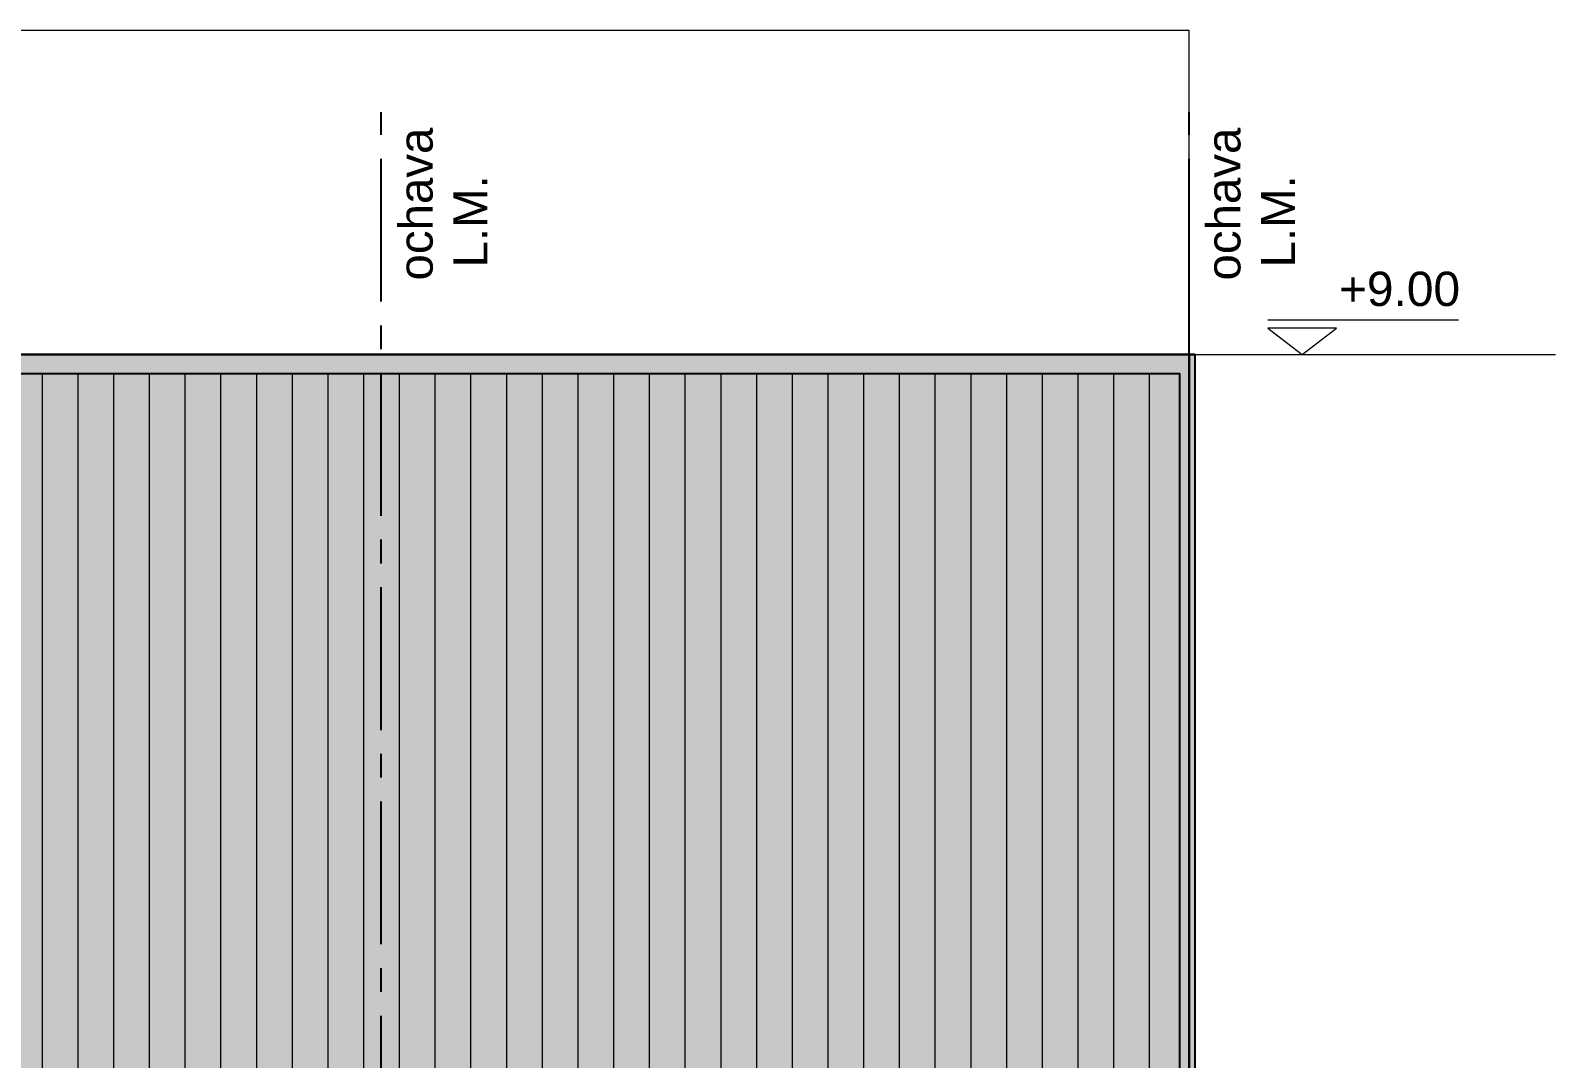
# Model space of a CAD drawing. Header units: inches. Extents: x -309 to 190, y -1585 to -1350.
# Drawn here: x 110.7 to 118.7, y -1420 to -1414.61 of the extents above; entities that cross this region are included whole.
import ezdxf

# ---------------------------------------------------------------- set-up
doc = ezdxf.new("R2010")
doc.units = ezdxf.units.IN
doc.header["$MEASUREMENT"] = 0
doc.linetypes.add('CENTER2', pattern=[1.125, 0.75, -0.125, 0.125, -0.125])
doc.linetypes.add('HIDDEN', pattern=[0.375, 0.25, -0.125])
for name, color, linetype in [('02', 9, 'CONTINUOUS'), ('CARP', 9, 'CONTINUOUS'), ('esca', 9, 'CONTINUOUS'), ('FMR', 9, 'CONTINUOUS'), ('lm', 9, 'HIDDEN'), ('TEXT-CARP', 9, 'CONTINUOUS')]:
    doc.layers.add(name, color=color, linetype=linetype)
doc.layers.add('color +', color=9, linetype='CONTINUOUS', lineweight=18)
doc.layers.add('cotas', color=9, linetype='CONTINUOUS', lineweight=15)
doc.styles.add('ARIAL', font='arial.ttf', dxfattribs={"height": 0.225})
doc.styles.add('COTAS', font='arial.ttf')

msp = doc.modelspace()

# ---------------------------------------------------------------- hatches: boundary and pattern name
at = {"layer": 'color +'}
h = msp.add_hatch(dxfattribs=at)
h.set_pattern_fill('LINE', color=256, scale=1.5, angle=450)
h.set_pattern_definition([(90, (1554.88423, -1077.79388), (-0.1875, 4e-16), [])])
h.paths.add_polyline_path([(116.729, -1416.4066), (73.159, -1416.4066), (73.159, -1419.2066), (76.359, -1419.2066), (76.359, -1423.3066), (116.729, -1423.3066)])
at = {"layer": 'esca'}
h = msp.add_hatch(color=256, dxfattribs=at)
h.dxf.hatch_style = 1
h.paths.add_polyline_path([(116.809, -1416.3066), (73.019, -1416.3066), (73.019, -1419.2066), (76.359, -1419.2066), (76.359, -1423.3066), (116.809, -1423.3066)])

# ---------------------------------------------------------------- linework, layer by layer
at = {"layer": '02'}
for points in [[(73.019, -1416.3066), (116.809, -1416.3066), (116.809, -1423.3066), (76.759, -1423.3066), (76.759, -1419.2066), (73.019, -1419.2066)], [(73.119, -1416.4066), (116.729, -1416.4066), (116.729, -1423.3066), (76.759, -1423.3066), (76.759, -1419.2066), (73.119, -1419.2066)]]:
    msp.add_lwpolyline(points, close=True, dxfattribs=at)
at = {"layer": 'CARP'}
msp.add_lwpolyline([(73.019, -1419.2066), (73.019, -1416.3066), (112.5407, -1416.3066), (116.779, -1416.3066), (116.779, -1424.8066)], dxfattribs=at)
at = {"layer": 'color +'}
msp.add_lwpolyline([(116.779, -1423.3066), (116.779, -1414.6056), (97.6794, -1414.6056), (97.6794, -1416.3066)], dxfattribs=at)
at = {"layer": 'cotas'}
for points in [[(118.1941, -1416.1266), (117.1924, -1416.1266)], [(116.6911, -1416.3066), (118.7025, -1416.3066)]]:
    msp.add_lwpolyline(points, dxfattribs=at)
msp.add_lwpolyline([(117.3724, -1416.3066), (117.5524, -1416.1686), (117.1924, -1416.1686), (117.3724, -1416.3066)], close=True, dxfattribs=at)
at = {"layer": 'FMR', "ltscale": 0.5}
msp.add_line((116.809, -1416.3066), (88.849, -1416.3066), dxfattribs=at)
at = {"layer": 'lm', "linetype": 'CENTER2'}
for points in [[(112.5376, -1427.2792), (112.5376, -1415.0348)], [(116.779, -1427.2792), (116.779, -1415.0348)], [(116.779, -1428.8113), (116.779, -1415.3056)]]:
    msp.add_lwpolyline(points, dxfattribs=at)

# ---------------------------------------------------------------- texts
at = {"layer": 'cotas', "insert": (117.8836, -1415.9637), "char_height": 0.18, "attachment_point": 5, "style": 'COTAS'}
msp.add_mtext('\\A1;+9.00', dxfattribs=at)
at = {"layer": 'TEXT-CARP', "style": 'ARIAL'}
for s, p in [('ochava', (112.8083, -1415.9185)), ('ochava', (117.0485, -1415.9185)), ('L.M.', (113.0949, -1415.8498)), ('L.M.', (117.3351, -1415.8498))]:
    msp.add_text(s, height=0.1782, rotation=90, dxfattribs=at).set_placement(p)

doc.saveas('drawing.dxf')
